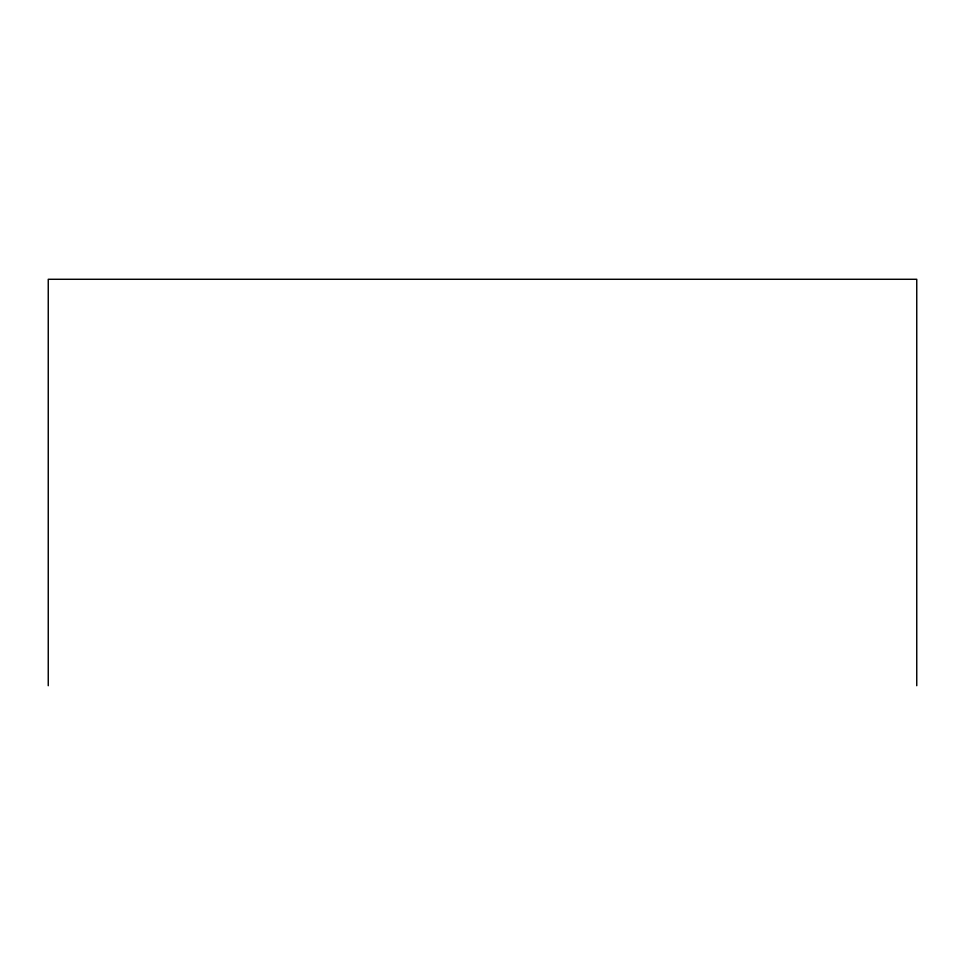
<?xml version="1.0" encoding="UTF-8"?>
<svg xmlns="http://www.w3.org/2000/svg" width="965" height="965" viewBox="0 0 965 965"><rect width="100%" height="100%" fill="white"/><g stroke="black" fill="none" stroke-linecap="round" stroke-linejoin="round"><path stroke-width="1.45" d="M916.75 685.717L916.75 279.283L48.25 279.283L48.25 685.717"/></g></svg>
